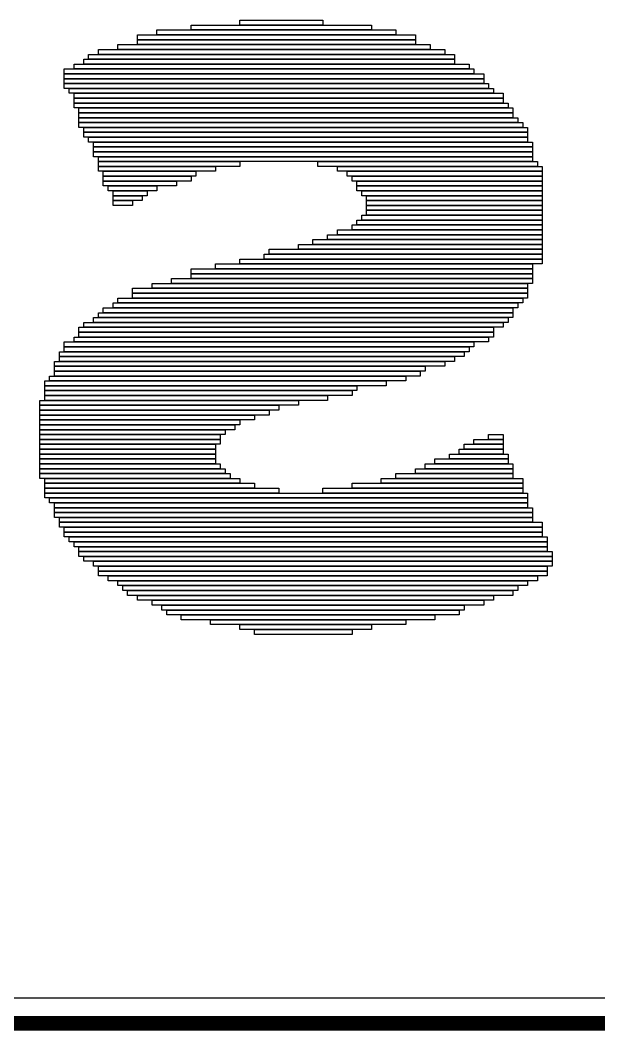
# Model space of a CAD drawing. Header units: inches. Extents: x -1 to 214, y -2 to 213.
# Drawn here: x 0.176 to 0.4095, y -1.4986 to -1.0905 of the extents above; entities that cross this region are included whole.
import ezdxf

# ---------------------------------------------------------------- set-up
doc = ezdxf.new("R2010")
doc.units = ezdxf.units.IN
doc.header["$MEASUREMENT"] = 0
for name, color, linetype in [('Board_outline', 216, 'Continuous'), ('Bottom Overlay', 54, 'Continuous'), ('Top Layer', 1, 'Continuous')]:
    doc.layers.add(name, color=color, linetype=linetype)

msp = doc.modelspace()

# ---------------------------------------------------------------- linework, layer by layer
at = {"layer": 'Board_outline'}
msp.add_lwpolyline([(-0.65035, -1.49561, 0.006, 0.006, 0), (2.89296, -1.49561, 0.006, 0.006, 0)], format="xyseb", dxfattribs=at)
at = {"layer": 'Bottom Overlay'}
for p, q in [((0.24497, -1.09444), (0.24497, -1.09248)), ((0.24497, -1.09248), (0.31782, -1.09248)), ((0.26466, -1.09248), (0.26466, -1.09051)), ((0.26466, -1.09051), (0.29812, -1.09051)), ((0.29812, -1.09248), (0.26466, -1.09248)), ((0.29812, -1.09051), (0.29812, -1.09248)), ((0.31782, -1.09248), (0.31782, -1.09444)), ((0.22332, -1.09838), (0.22332, -1.09641)), ((0.22332, -1.09641), (0.33553, -1.09641)), ((0.2312, -1.09641), (0.2312, -1.09444)), ((0.2312, -1.09444), (0.32765, -1.09444)), ((0.32765, -1.09641), (0.2312, -1.09641)), ((0.31782, -1.09444), (0.24497, -1.09444)), ((0.32765, -1.09444), (0.32765, -1.09641)), ((0.33553, -1.09641), (0.33553, -1.09838)), ((0.21544, -1.10232), (0.21544, -1.10035)), ((0.21544, -1.10035), (0.34143, -1.10035)), ((0.22332, -1.10035), (0.22332, -1.09838)), ((0.22332, -1.09838), (0.33553, -1.09838)), ((0.33553, -1.09838), (0.22332, -1.09838)), ((0.33553, -1.10035), (0.22332, -1.10035)), ((0.33553, -1.09838), (0.33553, -1.10035)), ((0.34143, -1.10035), (0.34143, -1.10232)), ((0.20364, -1.10625), (0.20364, -1.10429)), ((0.20364, -1.10429), (0.35128, -1.10429)), ((0.20758, -1.10429), (0.20758, -1.10232)), ((0.20758, -1.10232), (0.34734, -1.10232)), ((0.34734, -1.10429), (0.20758, -1.10429)), ((0.34143, -1.10232), (0.21544, -1.10232)), ((0.34734, -1.10232), (0.34734, -1.10429)), ((0.35128, -1.10429), (0.35128, -1.10625)), ((0.19773, -1.11019), (0.19773, -1.10822)), ((0.19773, -1.10822), (0.35718, -1.10822)), ((0.20167, -1.10822), (0.20167, -1.10625)), ((0.20167, -1.10625), (0.35128, -1.10625)), ((0.35128, -1.10822), (0.20167, -1.10822)), ((0.35128, -1.10625), (0.20364, -1.10625)), ((0.35128, -1.10625), (0.35128, -1.10822)), ((0.35718, -1.10822), (0.35718, -1.11019)), ((0.19379, -1.11216), (0.19379, -1.11019)), ((0.19379, -1.11019), (0.35914, -1.11019)), ((0.19379, -1.11413), (0.19379, -1.11216)), ((0.19379, -1.11216), (0.36308, -1.11216)), ((0.35914, -1.11216), (0.19379, -1.11216)), ((0.35718, -1.11019), (0.19773, -1.11019)), ((0.35914, -1.11019), (0.35914, -1.11216)), ((0.36308, -1.11216), (0.36308, -1.11413)), ((0.36308, -1.11413), (0.19379, -1.11413)), ((0.19379, -1.1161), (0.19379, -1.11413)), ((0.19379, -1.11413), (0.36308, -1.11413)), ((0.36308, -1.1161), (0.19379, -1.1161)), ((0.19379, -1.11807), (0.19379, -1.1161)), ((0.19379, -1.1161), (0.36506, -1.1161)), ((0.36506, -1.11807), (0.19379, -1.11807)), ((0.19576, -1.12003), (0.19576, -1.11807)), ((0.19576, -1.11807), (0.36702, -1.11807)), ((0.36308, -1.11413), (0.36308, -1.1161)), ((0.36506, -1.1161), (0.36506, -1.11807)), ((0.36702, -1.11807), (0.36702, -1.12003)), ((0.36702, -1.12003), (0.19576, -1.12003)), ((0.19773, -1.122), (0.19773, -1.12003)), ((0.19773, -1.12003), (0.37095, -1.12003)), ((0.37095, -1.122), (0.19773, -1.122)), ((0.19773, -1.12397), (0.19773, -1.122)), ((0.19773, -1.122), (0.37095, -1.122)), ((0.37095, -1.12003), (0.37095, -1.122)), ((0.37095, -1.122), (0.37095, -1.12397)), ((0.37095, -1.12397), (0.19773, -1.12397)), ((0.19773, -1.12594), (0.19773, -1.12397)), ((0.19773, -1.12397), (0.37293, -1.12397)), ((0.37293, -1.12594), (0.19773, -1.12594)), ((0.1997, -1.12791), (0.1997, -1.12594)), ((0.1997, -1.12594), (0.37489, -1.12594)), ((0.37293, -1.12397), (0.37293, -1.12594)), ((0.37489, -1.12594), (0.37489, -1.12791)), ((0.1997, -1.12988), (0.1997, -1.12791)), ((0.1997, -1.12791), (0.37489, -1.12791)), ((0.37489, -1.12791), (0.1997, -1.12791)), ((0.37489, -1.12988), (0.1997, -1.12988)), ((0.1997, -1.13185), (0.1997, -1.12988)), ((0.1997, -1.12988), (0.37687, -1.12988)), ((0.37489, -1.12791), (0.37489, -1.12988)), ((0.37687, -1.12988), (0.37687, -1.13185)), ((0.37687, -1.13185), (0.1997, -1.13185)), ((0.1997, -1.13381), (0.1997, -1.13185)), ((0.1997, -1.13185), (0.37883, -1.13185)), ((0.37883, -1.13381), (0.1997, -1.13381)), ((0.20167, -1.13578), (0.20167, -1.13381)), ((0.20167, -1.13381), (0.38081, -1.13381)), ((0.37883, -1.13185), (0.37883, -1.13381)), ((0.38081, -1.13381), (0.38081, -1.13578)), ((0.38081, -1.13578), (0.20167, -1.13578)), ((0.20167, -1.13775), (0.20167, -1.13578)), ((0.20167, -1.13578), (0.38081, -1.13578)), ((0.38081, -1.13775), (0.20167, -1.13775)), ((0.20364, -1.13972), (0.20364, -1.13775)), ((0.20364, -1.13775), (0.38081, -1.13775)), ((0.38081, -1.13578), (0.38081, -1.13775)), ((0.38081, -1.13775), (0.38081, -1.13972)), ((0.38081, -1.13972), (0.20364, -1.13972)), ((0.20561, -1.14169), (0.20561, -1.13972)), ((0.20561, -1.13972), (0.38277, -1.13972)), ((0.38277, -1.14169), (0.20561, -1.14169)), ((0.20561, -1.14366), (0.20561, -1.14169)), ((0.20561, -1.14169), (0.38277, -1.14169)), ((0.38277, -1.13972), (0.38277, -1.14169)), ((0.38277, -1.14169), (0.38277, -1.14366)), ((0.20561, -1.14563), (0.20561, -1.14366)), ((0.20561, -1.14366), (0.38277, -1.14366)), ((0.38277, -1.14366), (0.20561, -1.14366)), ((0.38277, -1.14563), (0.20561, -1.14563)), ((0.20758, -1.14759), (0.20758, -1.14563)), ((0.20758, -1.14563), (0.38277, -1.14563)), ((0.38277, -1.14366), (0.38277, -1.14563)), ((0.38277, -1.14563), (0.38277, -1.14759)), ((0.20758, -1.14956), (0.20758, -1.14759)), ((0.20758, -1.14759), (0.26466, -1.14759)), ((0.38277, -1.14759), (0.20758, -1.14759)), ((0.20758, -1.15153), (0.20758, -1.14956)), ((0.20758, -1.14956), (0.25482, -1.14956)), ((0.26466, -1.14956), (0.20758, -1.14956)), ((0.25482, -1.14956), (0.25482, -1.15153)), ((0.26466, -1.14759), (0.26466, -1.14956)), ((0.29616, -1.14956), (0.29616, -1.14759)), ((0.29616, -1.14759), (0.38473, -1.14759)), ((0.38473, -1.14956), (0.29616, -1.14956)), ((0.30403, -1.15153), (0.30403, -1.14956)), ((0.30403, -1.14956), (0.38671, -1.14956)), ((0.38473, -1.14759), (0.38473, -1.14956)), ((0.38671, -1.14956), (0.38671, -1.15153)), ((0.25482, -1.15153), (0.20758, -1.15153)), ((0.20955, -1.1535), (0.20955, -1.15153)), ((0.20955, -1.15153), (0.24694, -1.15153)), ((0.20955, -1.15547), (0.20955, -1.1535)), ((0.20955, -1.1535), (0.24497, -1.1535)), ((0.24694, -1.1535), (0.20955, -1.1535)), ((0.24497, -1.1535), (0.24497, -1.15547)), ((0.24694, -1.15153), (0.24694, -1.1535)), ((0.38671, -1.15153), (0.30403, -1.15153)), ((0.30796, -1.1535), (0.30796, -1.15153)), ((0.30796, -1.15153), (0.38671, -1.15153)), ((0.38671, -1.1535), (0.30796, -1.1535)), ((0.30994, -1.15547), (0.30994, -1.1535)), ((0.30994, -1.1535), (0.38671, -1.1535)), ((0.38671, -1.15153), (0.38671, -1.1535)), ((0.38671, -1.1535), (0.38671, -1.15547)), ((0.24497, -1.15547), (0.20955, -1.15547)), ((0.20955, -1.15744), (0.20955, -1.15547)), ((0.20955, -1.15547), (0.23908, -1.15547)), ((0.23908, -1.15744), (0.20955, -1.15744)), ((0.21152, -1.1594), (0.21152, -1.15744)), ((0.21152, -1.15744), (0.2312, -1.15744)), ((0.2312, -1.15744), (0.2312, -1.1594)), ((0.23908, -1.15547), (0.23908, -1.15744)), ((0.38671, -1.15547), (0.30994, -1.15547)), ((0.3119, -1.15744), (0.3119, -1.15547)), ((0.3119, -1.15547), (0.38671, -1.15547)), ((0.38671, -1.15744), (0.3119, -1.15744)), ((0.3119, -1.1594), (0.3119, -1.15744)), ((0.3119, -1.15744), (0.38671, -1.15744)), ((0.38671, -1.15547), (0.38671, -1.15744)), ((0.38671, -1.15744), (0.38671, -1.1594)), ((0.2312, -1.1594), (0.21152, -1.1594)), ((0.21347, -1.16137), (0.21347, -1.1594)), ((0.21347, -1.1594), (0.22726, -1.1594)), ((0.22726, -1.16137), (0.21347, -1.16137)), ((0.21347, -1.16334), (0.21347, -1.16137)), ((0.21347, -1.16137), (0.22529, -1.16137)), ((0.22529, -1.16137), (0.22529, -1.16334)), ((0.22726, -1.1594), (0.22726, -1.16137)), ((0.38671, -1.1594), (0.3119, -1.1594)), ((0.31388, -1.16137), (0.31388, -1.1594)), ((0.31388, -1.1594), (0.38671, -1.1594)), ((0.38671, -1.16137), (0.31388, -1.16137)), ((0.31584, -1.16334), (0.31584, -1.16137)), ((0.31584, -1.16137), (0.38671, -1.16137)), ((0.38671, -1.1594), (0.38671, -1.16137)), ((0.38671, -1.16137), (0.38671, -1.16334)), ((0.22529, -1.16334), (0.21347, -1.16334)), ((0.21347, -1.16531), (0.21347, -1.16334)), ((0.21347, -1.16334), (0.22135, -1.16334)), ((0.22135, -1.16531), (0.21347, -1.16531)), ((0.22135, -1.16334), (0.22135, -1.16531)), ((0.31584, -1.16531), (0.31584, -1.16334)), ((0.31584, -1.16334), (0.38671, -1.16334)), ((0.38671, -1.16334), (0.31584, -1.16334)), ((0.38671, -1.16531), (0.31584, -1.16531)), ((0.31584, -1.16728), (0.31584, -1.16531)), ((0.31584, -1.16531), (0.38671, -1.16531)), ((0.38671, -1.16334), (0.38671, -1.16531)), ((0.38671, -1.16531), (0.38671, -1.16728)), ((0.3119, -1.17318), (0.3119, -1.17122)), ((0.3119, -1.17122), (0.38671, -1.17122)), ((0.31388, -1.17122), (0.31388, -1.16925)), ((0.31388, -1.16925), (0.38671, -1.16925)), ((0.38671, -1.17122), (0.31388, -1.17122)), ((0.38671, -1.16728), (0.31584, -1.16728)), ((0.31584, -1.16925), (0.31584, -1.16728)), ((0.31584, -1.16728), (0.38671, -1.16728)), ((0.38671, -1.16925), (0.31584, -1.16925)), ((0.38671, -1.16728), (0.38671, -1.16925)), ((0.38671, -1.16925), (0.38671, -1.17122)), ((0.38671, -1.17122), (0.38671, -1.17318)), ((0.30403, -1.17712), (0.30403, -1.17515)), ((0.30403, -1.17515), (0.38671, -1.17515)), ((0.30994, -1.17515), (0.30994, -1.17318)), ((0.30994, -1.17318), (0.38671, -1.17318)), ((0.38671, -1.17515), (0.30994, -1.17515)), ((0.38671, -1.17318), (0.3119, -1.17318)), ((0.38671, -1.17318), (0.38671, -1.17515)), ((0.38671, -1.17515), (0.38671, -1.17712)), ((0.29418, -1.18106), (0.29418, -1.17909)), ((0.29418, -1.17909), (0.38671, -1.17909)), ((0.3001, -1.17909), (0.3001, -1.17712)), ((0.3001, -1.17712), (0.38671, -1.17712)), ((0.38671, -1.17909), (0.3001, -1.17909)), ((0.38671, -1.17712), (0.30403, -1.17712)), ((0.38671, -1.17712), (0.38671, -1.17909)), ((0.38671, -1.17909), (0.38671, -1.18106)), ((0.27648, -1.185), (0.27648, -1.18303)), ((0.27648, -1.18303), (0.38671, -1.18303)), ((0.28829, -1.18303), (0.28829, -1.18106)), ((0.28829, -1.18106), (0.38671, -1.18106)), ((0.38671, -1.18303), (0.28829, -1.18303)), ((0.38671, -1.18106), (0.29418, -1.18106)), ((0.38671, -1.18106), (0.38671, -1.18303)), ((0.38671, -1.18303), (0.38671, -1.185)), ((0.26466, -1.18893), (0.26466, -1.18696)), ((0.26466, -1.18696), (0.38671, -1.18696)), ((0.2745, -1.18696), (0.2745, -1.185)), ((0.2745, -1.185), (0.38671, -1.185)), ((0.38671, -1.18696), (0.2745, -1.18696)), ((0.38671, -1.185), (0.27648, -1.185)), ((0.38671, -1.185), (0.38671, -1.18696)), ((0.38671, -1.18696), (0.38671, -1.18893)), ((0.24497, -1.19287), (0.24497, -1.1909)), ((0.24497, -1.1909), (0.38277, -1.1909)), ((0.25482, -1.1909), (0.25482, -1.18893)), ((0.25482, -1.18893), (0.38277, -1.18893)), ((0.38277, -1.1909), (0.25482, -1.1909)), ((0.38671, -1.18893), (0.26466, -1.18893)), ((0.38277, -1.18893), (0.38277, -1.1909)), ((0.38277, -1.1909), (0.38277, -1.19287)), ((0.23711, -1.19681), (0.23711, -1.19484)), ((0.23711, -1.19484), (0.38277, -1.19484)), ((0.24497, -1.19484), (0.24497, -1.19287)), ((0.24497, -1.19287), (0.38277, -1.19287)), ((0.38277, -1.19287), (0.24497, -1.19287)), ((0.38277, -1.19484), (0.24497, -1.19484)), ((0.38277, -1.19287), (0.38277, -1.19484)), ((0.38277, -1.19484), (0.38277, -1.19681)), ((0.22135, -1.20074), (0.22135, -1.19877)), ((0.22135, -1.19877), (0.38081, -1.19877)), ((0.22923, -1.19877), (0.22923, -1.19681)), ((0.22923, -1.19681), (0.38081, -1.19681)), ((0.38081, -1.19877), (0.22923, -1.19877)), ((0.38277, -1.19681), (0.23711, -1.19681)), ((0.38081, -1.19681), (0.38081, -1.19877)), ((0.38081, -1.19877), (0.38081, -1.20074)), ((0.21544, -1.20468), (0.21544, -1.20271)), ((0.21544, -1.20271), (0.37883, -1.20271)), ((0.38081, -1.20074), (0.22135, -1.20074)), ((0.22135, -1.20271), (0.22135, -1.20074)), ((0.22135, -1.20074), (0.38081, -1.20074)), ((0.38081, -1.20271), (0.22135, -1.20271)), ((0.37883, -1.20271), (0.37883, -1.20468)), ((0.38081, -1.20074), (0.38081, -1.20271)), ((0.20955, -1.20862), (0.20955, -1.20665)), ((0.20955, -1.20665), (0.37489, -1.20665)), ((0.21347, -1.20665), (0.21347, -1.20468)), ((0.21347, -1.20468), (0.37687, -1.20468)), ((0.37687, -1.20665), (0.21347, -1.20665)), ((0.37883, -1.20468), (0.21544, -1.20468)), ((0.37489, -1.20665), (0.37489, -1.20862)), ((0.37687, -1.20468), (0.37687, -1.20665)), ((0.20561, -1.21255), (0.20561, -1.21059)), ((0.20561, -1.21059), (0.37293, -1.21059)), ((0.20758, -1.21059), (0.20758, -1.20862)), ((0.20758, -1.20862), (0.37489, -1.20862)), ((0.37489, -1.21059), (0.20758, -1.21059)), ((0.37489, -1.20862), (0.20955, -1.20862)), ((0.37293, -1.21059), (0.37293, -1.21255)), ((0.37489, -1.20862), (0.37489, -1.21059)), ((0.1997, -1.21649), (0.1997, -1.21452)), ((0.1997, -1.21452), (0.36702, -1.21452)), ((0.20167, -1.21452), (0.20167, -1.21255)), ((0.20167, -1.21255), (0.37095, -1.21255)), ((0.37095, -1.21452), (0.20167, -1.21452)), ((0.37293, -1.21255), (0.20561, -1.21255)), ((0.36702, -1.21452), (0.36702, -1.21649)), ((0.37095, -1.21255), (0.37095, -1.21452)), ((0.19773, -1.22043), (0.19773, -1.21846)), ((0.19773, -1.21846), (0.36506, -1.21846)), ((0.36702, -1.21649), (0.1997, -1.21649)), ((0.1997, -1.21846), (0.1997, -1.21649)), ((0.1997, -1.21649), (0.36702, -1.21649)), ((0.36702, -1.21846), (0.1997, -1.21846)), ((0.36506, -1.21846), (0.36506, -1.22043)), ((0.36702, -1.21649), (0.36702, -1.21846)), ((0.19379, -1.2224), (0.19379, -1.22043)), ((0.19379, -1.22043), (0.35914, -1.22043)), ((0.35914, -1.2224), (0.19379, -1.2224)), ((0.19379, -1.22437), (0.19379, -1.2224)), ((0.19379, -1.2224), (0.35718, -1.2224)), ((0.36506, -1.22043), (0.19773, -1.22043)), ((0.35718, -1.2224), (0.35718, -1.22437)), ((0.35914, -1.22043), (0.35914, -1.2224)), ((0.18985, -1.23027), (0.18985, -1.2283)), ((0.18985, -1.2283), (0.34734, -1.2283)), ((0.19182, -1.22633), (0.19182, -1.22437)), ((0.19182, -1.22437), (0.35522, -1.22437)), ((0.35522, -1.22633), (0.19182, -1.22633)), ((0.19182, -1.2283), (0.19182, -1.22633)), ((0.19182, -1.22633), (0.35128, -1.22633)), ((0.35128, -1.2283), (0.19182, -1.2283)), ((0.35718, -1.22437), (0.19379, -1.22437)), ((0.34734, -1.2283), (0.34734, -1.23027)), ((0.35128, -1.22633), (0.35128, -1.2283)), ((0.35522, -1.22437), (0.35522, -1.22633)), ((0.34734, -1.23027), (0.18985, -1.23027)), ((0.18985, -1.23224), (0.18985, -1.23027)), ((0.18985, -1.23027), (0.33947, -1.23027)), ((0.33947, -1.23224), (0.18985, -1.23224)), ((0.18985, -1.23421), (0.18985, -1.23224)), ((0.18985, -1.23224), (0.33749, -1.23224)), ((0.33749, -1.23224), (0.33749, -1.23421)), ((0.33947, -1.23027), (0.33947, -1.23224)), ((0.18593, -1.23814), (0.18593, -1.23618)), ((0.18593, -1.23618), (0.32371, -1.23618)), ((0.18788, -1.23618), (0.18788, -1.23421)), ((0.18788, -1.23421), (0.33159, -1.23421)), ((0.33159, -1.23618), (0.18788, -1.23618)), ((0.33749, -1.23421), (0.18985, -1.23421)), ((0.32371, -1.23618), (0.32371, -1.23814)), ((0.33159, -1.23421), (0.33159, -1.23618)), ((0.32371, -1.23814), (0.18593, -1.23814)), ((0.18593, -1.24011), (0.18593, -1.23814)), ((0.18593, -1.23814), (0.3119, -1.23814)), ((0.3119, -1.24011), (0.18593, -1.24011)), ((0.18593, -1.24208), (0.18593, -1.24011)), ((0.18593, -1.24011), (0.30994, -1.24011)), ((0.30994, -1.24011), (0.30994, -1.24208)), ((0.3119, -1.23814), (0.3119, -1.24011)), ((0.18396, -1.24602), (0.18396, -1.24405)), ((0.18396, -1.24405), (0.28829, -1.24405)), ((0.30994, -1.24208), (0.18593, -1.24208)), ((0.18593, -1.24405), (0.18593, -1.24208)), ((0.18593, -1.24208), (0.3001, -1.24208)), ((0.3001, -1.24405), (0.18593, -1.24405)), ((0.28829, -1.24405), (0.28829, -1.24602)), ((0.3001, -1.24208), (0.3001, -1.24405)), ((0.28829, -1.24602), (0.18396, -1.24602)), ((0.18396, -1.24799), (0.18396, -1.24602)), ((0.18396, -1.24602), (0.28041, -1.24602)), ((0.28041, -1.24799), (0.18396, -1.24799)), ((0.18396, -1.24996), (0.18396, -1.24799)), ((0.18396, -1.24799), (0.27648, -1.24799)), ((0.27648, -1.24799), (0.27648, -1.24996)), ((0.28041, -1.24602), (0.28041, -1.24799)), ((0.18396, -1.25192), (0.18396, -1.24996)), ((0.18396, -1.24996), (0.27056, -1.24996)), ((0.27648, -1.24996), (0.18396, -1.24996)), ((0.18396, -1.25389), (0.18396, -1.25192)), ((0.18396, -1.25192), (0.26466, -1.25192)), ((0.27056, -1.25192), (0.18396, -1.25192)), ((0.26466, -1.25192), (0.26466, -1.25389)), ((0.27056, -1.24996), (0.27056, -1.25192)), ((0.18396, -1.25586), (0.18396, -1.25389)), ((0.18396, -1.25389), (0.2627, -1.25389)), ((0.26466, -1.25389), (0.18396, -1.25389)), ((0.2627, -1.25586), (0.18396, -1.25586)), ((0.18396, -1.25783), (0.18396, -1.25586)), ((0.18396, -1.25586), (0.25876, -1.25586)), ((0.25876, -1.25586), (0.25876, -1.25783)), ((0.2627, -1.25389), (0.2627, -1.25586)), ((0.25876, -1.25783), (0.18396, -1.25783)), ((0.18396, -1.2598), (0.18396, -1.25783)), ((0.18396, -1.25783), (0.25678, -1.25783)), ((0.25678, -1.2598), (0.18396, -1.2598)), ((0.18396, -1.26177), (0.18396, -1.2598)), ((0.18396, -1.2598), (0.25678, -1.2598)), ((0.25678, -1.25783), (0.25678, -1.2598)), ((0.25678, -1.2598), (0.25678, -1.26177)), ((0.35914, -1.26177), (0.35914, -1.2598)), ((0.35914, -1.2598), (0.37095, -1.2598)), ((0.36506, -1.2598), (0.36506, -1.25783)), ((0.36506, -1.25783), (0.37095, -1.25783)), ((0.37095, -1.2598), (0.36506, -1.2598)), ((0.37095, -1.25783), (0.37095, -1.2598)), ((0.37095, -1.2598), (0.37095, -1.26177)), ((0.25678, -1.26177), (0.18396, -1.26177)), ((0.18396, -1.26374), (0.18396, -1.26177)), ((0.18396, -1.26177), (0.25482, -1.26177)), ((0.18396, -1.2657), (0.18396, -1.26374)), ((0.18396, -1.26374), (0.25482, -1.26374)), ((0.25482, -1.26374), (0.18396, -1.26374)), ((0.25482, -1.26177), (0.25482, -1.26374)), ((0.25482, -1.26374), (0.25482, -1.2657)), ((0.35324, -1.2657), (0.35324, -1.26374)), ((0.35324, -1.26374), (0.37095, -1.26374)), ((0.35522, -1.26374), (0.35522, -1.26177)), ((0.35522, -1.26177), (0.37095, -1.26177)), ((0.37095, -1.26374), (0.35522, -1.26374)), ((0.37095, -1.26177), (0.35914, -1.26177)), ((0.37095, -1.26177), (0.37095, -1.26374)), ((0.37095, -1.26374), (0.37095, -1.2657)), ((0.18396, -1.26767), (0.18396, -1.2657)), ((0.18396, -1.2657), (0.25482, -1.2657)), ((0.25482, -1.2657), (0.18396, -1.2657)), ((0.18396, -1.26964), (0.18396, -1.26767)), ((0.18396, -1.26767), (0.25482, -1.26767)), ((0.25482, -1.26767), (0.18396, -1.26767)), ((0.25482, -1.2657), (0.25482, -1.26767)), ((0.25482, -1.26767), (0.25482, -1.26964)), ((0.34341, -1.26964), (0.34341, -1.26767)), ((0.34341, -1.26767), (0.37293, -1.26767)), ((0.3493, -1.26767), (0.3493, -1.2657)), ((0.3493, -1.2657), (0.37293, -1.2657)), ((0.37293, -1.26767), (0.3493, -1.26767)), ((0.37095, -1.2657), (0.35324, -1.2657)), ((0.37293, -1.2657), (0.37293, -1.26767)), ((0.37293, -1.26767), (0.37293, -1.26964)), ((0.25482, -1.26964), (0.18396, -1.26964)), ((0.18396, -1.27161), (0.18396, -1.26964)), ((0.18396, -1.26964), (0.25678, -1.26964)), ((0.25678, -1.27161), (0.18396, -1.27161)), ((0.18396, -1.27358), (0.18396, -1.27161)), ((0.18396, -1.27161), (0.25876, -1.27161)), ((0.25678, -1.26964), (0.25678, -1.27161)), ((0.25876, -1.27161), (0.25876, -1.27358)), ((0.33553, -1.27358), (0.33553, -1.27161)), ((0.33553, -1.27161), (0.37489, -1.27161)), ((0.33947, -1.27161), (0.33947, -1.26964)), ((0.33947, -1.26964), (0.37489, -1.26964)), ((0.37489, -1.27161), (0.33947, -1.27161)), ((0.37293, -1.26964), (0.34341, -1.26964)), ((0.37489, -1.26964), (0.37489, -1.27161)), ((0.37489, -1.27161), (0.37489, -1.27358)), ((0.18396, -1.27555), (0.18396, -1.27358)), ((0.18396, -1.27358), (0.26072, -1.27358)), ((0.25876, -1.27358), (0.18396, -1.27358)), ((0.26072, -1.27555), (0.18396, -1.27555)), ((0.18593, -1.27751), (0.18593, -1.27555)), ((0.18593, -1.27555), (0.26466, -1.27555)), ((0.26072, -1.27358), (0.26072, -1.27555)), ((0.26466, -1.27555), (0.26466, -1.27751)), ((0.32175, -1.27751), (0.32175, -1.27555)), ((0.32175, -1.27555), (0.37883, -1.27555)), ((0.32765, -1.27555), (0.32765, -1.27358)), ((0.32765, -1.27358), (0.37489, -1.27358)), ((0.37489, -1.27555), (0.32765, -1.27555)), ((0.37489, -1.27358), (0.33553, -1.27358)), ((0.37489, -1.27358), (0.37489, -1.27555)), ((0.37883, -1.27555), (0.37883, -1.27751)), ((0.18593, -1.27948), (0.18593, -1.27751)), ((0.18593, -1.27751), (0.27056, -1.27751)), ((0.26466, -1.27751), (0.18593, -1.27751)), ((0.27056, -1.27948), (0.18593, -1.27948)), ((0.18593, -1.28145), (0.18593, -1.27948)), ((0.18593, -1.27948), (0.28041, -1.27948)), ((0.27056, -1.27751), (0.27056, -1.27948)), ((0.28041, -1.27948), (0.28041, -1.28145)), ((0.29812, -1.28145), (0.29812, -1.27948)), ((0.29812, -1.27948), (0.37883, -1.27948)), ((0.30994, -1.27948), (0.30994, -1.27751)), ((0.30994, -1.27751), (0.37883, -1.27751)), ((0.37883, -1.27948), (0.30994, -1.27948)), ((0.37883, -1.27751), (0.32175, -1.27751)), ((0.37883, -1.27751), (0.37883, -1.27948)), ((0.37883, -1.27948), (0.37883, -1.28145)), ((0.28041, -1.28145), (0.18593, -1.28145)), ((0.18593, -1.28342), (0.18593, -1.28145)), ((0.18593, -1.28145), (0.38081, -1.28145)), ((0.38081, -1.28342), (0.18593, -1.28342)), ((0.18788, -1.28539), (0.18788, -1.28342)), ((0.18788, -1.28342), (0.38081, -1.28342)), ((0.38081, -1.28539), (0.18788, -1.28539)), ((0.18985, -1.28736), (0.18985, -1.28539)), ((0.18985, -1.28539), (0.38081, -1.28539)), ((0.37883, -1.28145), (0.29812, -1.28145)), ((0.38081, -1.28145), (0.38081, -1.28342)), ((0.38081, -1.28342), (0.38081, -1.28539)), ((0.38081, -1.28539), (0.38081, -1.28736)), ((0.38081, -1.28736), (0.18985, -1.28736)), ((0.18985, -1.28933), (0.18985, -1.28736)), ((0.18985, -1.28736), (0.38277, -1.28736)), ((0.38277, -1.28933), (0.18985, -1.28933)), ((0.18985, -1.29129), (0.18985, -1.28933)), ((0.18985, -1.28933), (0.38277, -1.28933)), ((0.38277, -1.28736), (0.38277, -1.28933)), ((0.38277, -1.28933), (0.38277, -1.29129)), ((0.38277, -1.29129), (0.18985, -1.29129)), ((0.19182, -1.29326), (0.19182, -1.29129)), ((0.19182, -1.29129), (0.38277, -1.29129)), ((0.38277, -1.29326), (0.19182, -1.29326)), ((0.19182, -1.29523), (0.19182, -1.29326)), ((0.19182, -1.29326), (0.38671, -1.29326)), ((0.38277, -1.29129), (0.38277, -1.29326)), ((0.38671, -1.29326), (0.38671, -1.29523)), ((0.38671, -1.29523), (0.19182, -1.29523)), ((0.19379, -1.2972), (0.19379, -1.29523)), ((0.19379, -1.29523), (0.38671, -1.29523)), ((0.19379, -1.29917), (0.19379, -1.2972)), ((0.19379, -1.2972), (0.38671, -1.2972)), ((0.38671, -1.2972), (0.19379, -1.2972)), ((0.38671, -1.29523), (0.38671, -1.2972)), ((0.38671, -1.2972), (0.38671, -1.29917)), ((0.38671, -1.29917), (0.19379, -1.29917)), ((0.19576, -1.30114), (0.19576, -1.29917)), ((0.19576, -1.29917), (0.38867, -1.29917)), ((0.38867, -1.30114), (0.19576, -1.30114)), ((0.19773, -1.30311), (0.19773, -1.30114)), ((0.19773, -1.30114), (0.38867, -1.30114)), ((0.38867, -1.29917), (0.38867, -1.30114)), ((0.38867, -1.30114), (0.38867, -1.30311)), ((0.38867, -1.30311), (0.19773, -1.30311)), ((0.1997, -1.30507), (0.1997, -1.30311)), ((0.1997, -1.30311), (0.38867, -1.30311)), ((0.38867, -1.30507), (0.1997, -1.30507)), ((0.1997, -1.30704), (0.1997, -1.30507)), ((0.1997, -1.30507), (0.39065, -1.30507)), ((0.38867, -1.30311), (0.38867, -1.30507)), ((0.39065, -1.30507), (0.39065, -1.30704)), ((0.39065, -1.30704), (0.1997, -1.30704)), ((0.20167, -1.30901), (0.20167, -1.30704)), ((0.20167, -1.30704), (0.39065, -1.30704)), ((0.39065, -1.30901), (0.20167, -1.30901)), ((0.20561, -1.31098), (0.20561, -1.30901)), ((0.20561, -1.30901), (0.39065, -1.30901)), ((0.39065, -1.30704), (0.39065, -1.30901)), ((0.39065, -1.30901), (0.39065, -1.31098)), ((0.39065, -1.31098), (0.20561, -1.31098)), ((0.20758, -1.31295), (0.20758, -1.31098)), ((0.20758, -1.31098), (0.38867, -1.31098)), ((0.38867, -1.31295), (0.20758, -1.31295)), ((0.20758, -1.31492), (0.20758, -1.31295)), ((0.20758, -1.31295), (0.38867, -1.31295)), ((0.38867, -1.31098), (0.38867, -1.31295)), ((0.38867, -1.31295), (0.38867, -1.31492)), ((0.38867, -1.31492), (0.20758, -1.31492)), ((0.21152, -1.31688), (0.21152, -1.31492)), ((0.21152, -1.31492), (0.38473, -1.31492)), ((0.38473, -1.31688), (0.21152, -1.31688)), ((0.21544, -1.31885), (0.21544, -1.31688)), ((0.21544, -1.31688), (0.38081, -1.31688)), ((0.38081, -1.31688), (0.38081, -1.31885)), ((0.38473, -1.31492), (0.38473, -1.31688)), ((0.38081, -1.31885), (0.21544, -1.31885)), ((0.21741, -1.32082), (0.21741, -1.31885)), ((0.21741, -1.31885), (0.37687, -1.31885)), ((0.37687, -1.32082), (0.21741, -1.32082)), ((0.21938, -1.32279), (0.21938, -1.32082)), ((0.21938, -1.32082), (0.37489, -1.32082)), ((0.37489, -1.32082), (0.37489, -1.32279)), ((0.37687, -1.31885), (0.37687, -1.32082)), ((0.37489, -1.32279), (0.21938, -1.32279)), ((0.22332, -1.32476), (0.22332, -1.32279)), ((0.22332, -1.32279), (0.36702, -1.32279)), ((0.36702, -1.32476), (0.22332, -1.32476)), ((0.22923, -1.32673), (0.22923, -1.32476)), ((0.22923, -1.32476), (0.36308, -1.32476)), ((0.36308, -1.32476), (0.36308, -1.32673)), ((0.36702, -1.32279), (0.36702, -1.32476)), ((0.36308, -1.32673), (0.22923, -1.32673)), ((0.23317, -1.3287), (0.23317, -1.32673)), ((0.23317, -1.32673), (0.35522, -1.32673)), ((0.35522, -1.3287), (0.23317, -1.3287)), ((0.23514, -1.33066), (0.23514, -1.3287)), ((0.23514, -1.3287), (0.35324, -1.3287)), ((0.35324, -1.3287), (0.35324, -1.33066)), ((0.35522, -1.32673), (0.35522, -1.3287)), ((0.35324, -1.33066), (0.23514, -1.33066)), ((0.24103, -1.33263), (0.24103, -1.33066)), ((0.24103, -1.33066), (0.34341, -1.33066)), ((0.34341, -1.33263), (0.24103, -1.33263)), ((0.25284, -1.3346), (0.25284, -1.33263)), ((0.25284, -1.33263), (0.33159, -1.33263)), ((0.33159, -1.33263), (0.33159, -1.3346)), ((0.34341, -1.33066), (0.34341, -1.33263)), ((0.33159, -1.3346), (0.25284, -1.3346)), ((0.26466, -1.33657), (0.26466, -1.3346)), ((0.26466, -1.3346), (0.31782, -1.3346)), ((0.31782, -1.33657), (0.26466, -1.33657)), ((0.27056, -1.33854), (0.27056, -1.33657)), ((0.27056, -1.33657), (0.30994, -1.33657)), ((0.30994, -1.33854), (0.27056, -1.33854)), ((0.30994, -1.33657), (0.30994, -1.33854)), ((0.31782, -1.3346), (0.31782, -1.33657))]:
    msp.add_line(p, q, dxfattribs=at)
at = {"layer": 'Top Layer'}
msp.add_line((2.89296, -1.48541), (-0.21515, -1.48541), dxfattribs=at)

doc.saveas('drawing.dxf')
